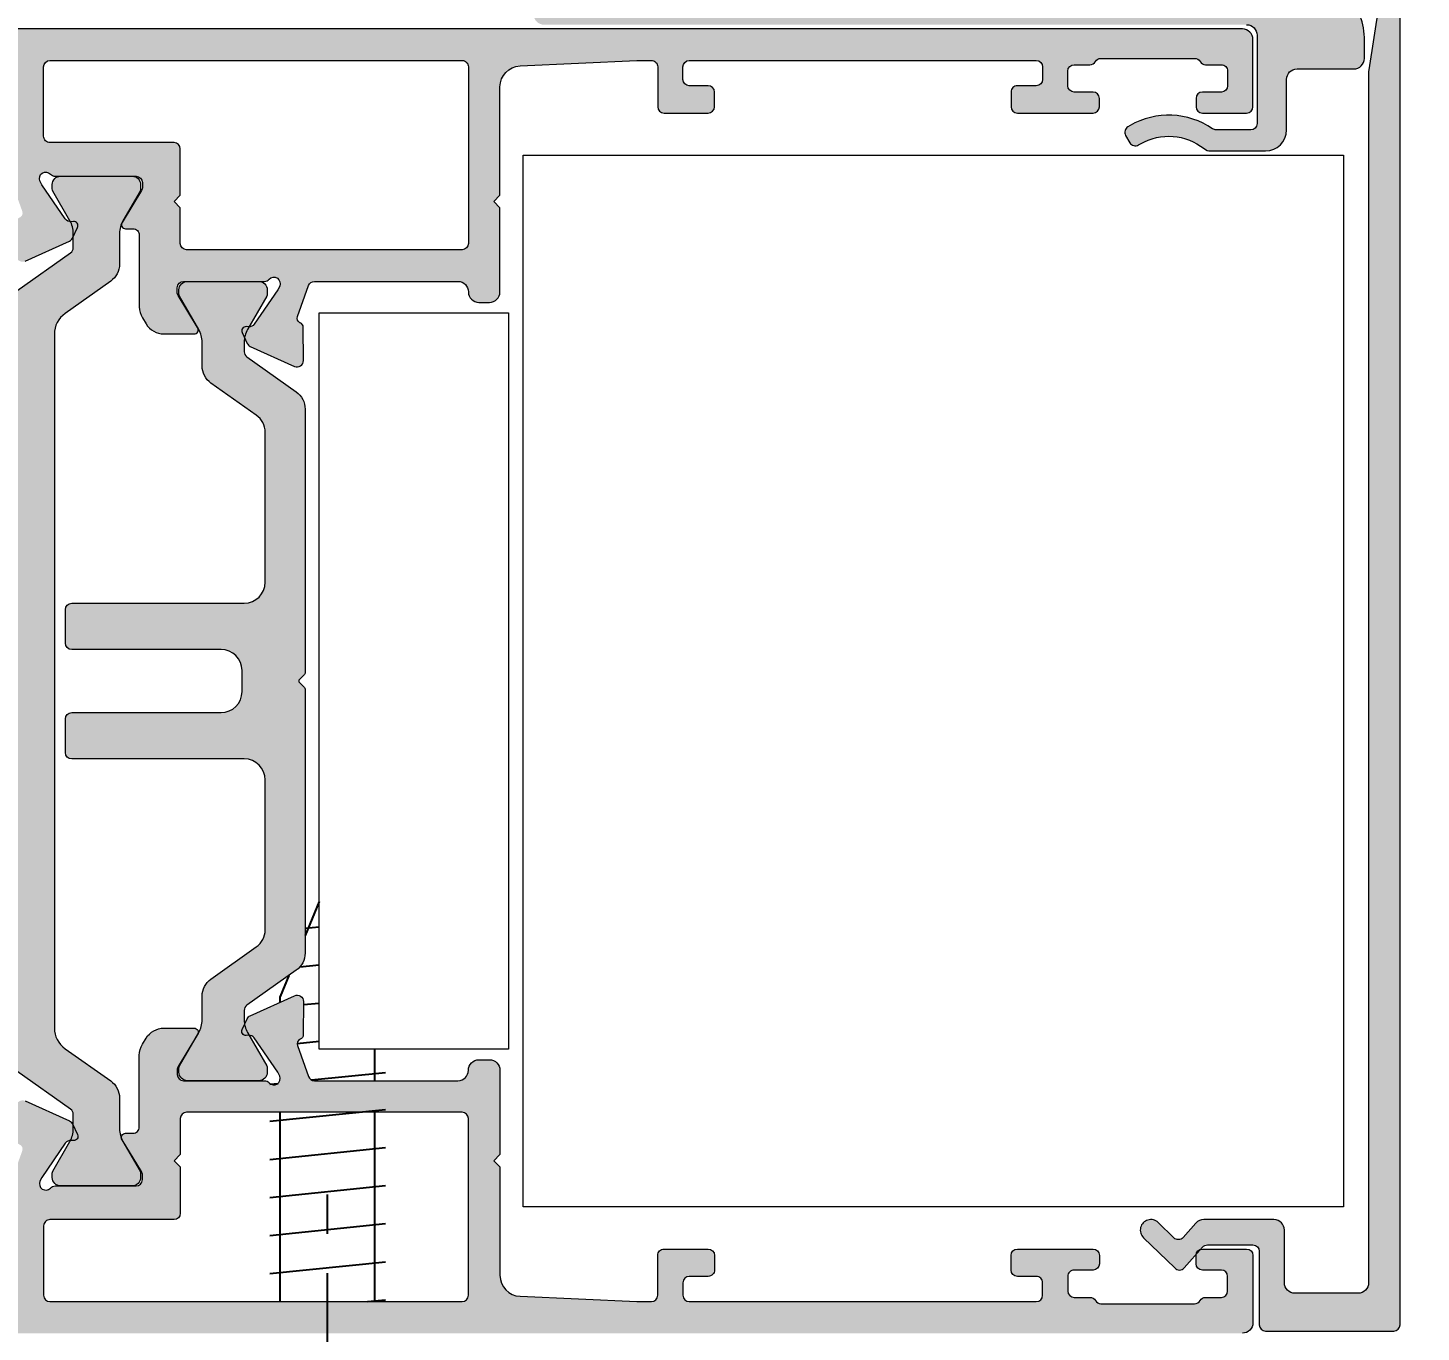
# Model space of a CAD drawing. Header units: millimetres. Extents: x -576 to 4430, y -1196 to 2690.
# Drawn here: x 1887.53 to 1920.65, y -635.28 to -604.28 of the extents above; entities that cross this region are included whole.
import ezdxf

# ---------------------------------------------------------------- set-up
doc = ezdxf.new("R2010")
doc.units = ezdxf.units.MM
doc.header["$LTSCALE"] = 0.25
doc.header["$MEASUREMENT"] = 0
doc.linetypes.add('CENTER', pattern=[2, 1.25, -0.25, 0.25, -0.25])
doc.layers.get('0').update_dxf_attribs({"lineweight": 5})
doc.layers.get('Defpoints').update_dxf_attribs({"lineweight": 5})
for name, color, linetype, lineweight in [('01_Aluminium [Thin]', 141, 'Continuous', 18), ('01_Dimension', 251, 'Continuous', 9), ('01_Fill Plastic', 253, 'Continuous', 0), ('01_Fill Polyamide', 10, 'Continuous', 0), ('01_Plastic', 3, 'Continuous', 20), ('01_Polyamide', 201, 'Continuous', 20), ('01_Polyamide [Thin]', 201, 'Continuous', 18)]:
    doc.layers.add(name, color=color, linetype=linetype, lineweight=lineweight)
doc.layers.add('01_Fill Aluminum', color=7, linetype='Continuous', lineweight=0, true_color=0xdcdcdc)
doc.layers.add('ASSI', color=1, linetype='CENTER')
doc.layers.add('VITERIA', color=40, linetype='Continuous')
doc.styles.add('Aluk Text', font='GOTHIC.TTF')
doc.dimstyles.new('ALUK Manual 1-2', dxfattribs={"dimtxt": 2.5, "dimasz": 1, "dimexe": 2, "dimexo": 4, "dimgap": 1.5, "dimtad": 3, "dimdec": 1, "dimlfac": 2, "dimdsep": 46, "dimtxsty": 'Aluk Text', "dimblk": 'DOT', "dimcen": 0, "dimclrd": 256, "dimclre": 256, "dimclrt": 6, "dimaunit": 1, "dimadec": 0, "dimazin": 0, "dimtfac": 0.7, "dimtdec": 1, "dimtmove": 0, "dimatfit": 3, "dimldrblk": 'DOT', "dimfxl": 1, "dimtolj": 2, "dimlwd": -1, "dimlwe": -1, "dimarcsym": 0})

# ---------------------------------------------------------------- blocks, each defined once
blk = doc.blocks.new('_Dot')
at = {"color": 0, "linetype": 'ByBlock', "lineweight": -2}
blk.add_line((-0.5, 0), (-1, 0), dxfattribs=at)
at = {"color": 0, "linetype": 'ByBlock', "const_width": 0.5}
blk.add_lwpolyline([(-0.25, 0, 1), (0.25, 0, 1)], format="xyb", close=True, dxfattribs=at)
blk = doc.blocks.new('*D277')
at = {"layer": '01_Dimension', "transparency": 16777216}
for p, q in [((1920.150071869422, -639.1564107812386), (1920.150071869422, -687.3605940867914)), ((1894.650071869422, -672.0129794021944), (1894.650071869422, -687.3605940867914)), ((1895.650071869422, -685.3605940867914), (1919.150071869422, -685.3605940867914))]:
    blk.add_line(p, q, dxfattribs=at)
at = {"layer": 'Defpoints', "color": 0, "transparency": 16777216}
for p in [(1920.150071869422, -635.1564107812386), (1894.650071869422, -668.0129794021944), (1920.150071869422, -685.3605940867914)]:
    blk.add_point(p, dxfattribs=at)
at = {"layer": '01_Dimension', "transparency": 16777216, "rotation": 180}
blk.add_blockref('_Dot', (1894.650071869422, -685.3605940867914), dxfattribs=at)
at = {"layer": '01_Dimension', "transparency": 16777216}
blk.add_blockref('_Dot', (1920.150071869422, -685.3605940867914), dxfattribs=at)
at = {"layer": '01_Dimension', "color": 2, "transparency": 16777216, "insert": (1907.400071869422, -682.5791528903263), "char_height": 2.5, "attachment_point": 5, "style": 'Aluk Text'}
blk.add_mtext('\\A2;51', dxfattribs=at)
blk = doc.blocks.new('*D278')
at = {"layer": '01_Dimension', "transparency": 16777216}
for p, q in [((1916.650071776093, -639.0559050683136), (1916.650071776093, -678.3927541646457)), ((1894.650071869422, -672.0129794021944), (1894.650071869422, -678.3927541646457)), ((1915.650071776093, -676.3927541646457), (1895.650071869422, -676.3927541646457))]:
    blk.add_line(p, q, dxfattribs=at)
at = {"layer": 'Defpoints', "color": 0, "transparency": 16777216}
for p in [(1916.650071776093, -635.0559050683136), (1894.650071869422, -668.0129794021944), (1894.650071869422, -676.3927541646457)]:
    blk.add_point(p, dxfattribs=at)
at = {"layer": '01_Dimension', "transparency": 16777216, "rotation": 180}
blk.add_blockref('_Dot', (1894.650071869422, -676.3927541646457), dxfattribs=at)
at = {"layer": '01_Dimension', "transparency": 16777216}
blk.add_blockref('_Dot', (1916.650071776093, -676.3927541646457), dxfattribs=at)
at = {"layer": '01_Dimension', "color": 2, "transparency": 16777216, "insert": (1905.445339669621, -673.6113129681806), "char_height": 2.5, "attachment_point": 5, "style": 'Aluk Text'}
blk.add_mtext('\\A2;44', dxfattribs=at)

msp = doc.modelspace()

# ---------------------------------------------------------------- hatches: boundary and pattern name
at = {"layer": '01_Fill Aluminum', "ltscale": 0.25}
h = msp.add_hatch(color=256, dxfattribs=at)
h.dxf.hatch_style = 1
h.paths.add_polyline_path([(1919.999813384664, -635.2564107812385, 0.4142135623730535), (1920.149813384664, -635.1064107812389), (1920.149813384663, -602.807316878905, 0.4142135623730951), (1919.999813384663, -602.6573168789045), (1919.749813384663, -602.6573168789045, 0.4142135623730951), (1919.649813384663, -602.7573168789048), (1919.649813384663, -602.8614368536408, -0.4931454260313543), (1919.523931480153, -602.9580294362694), (1919.181174838989, -602.8661880710687, -0.2291991101250133), (1919.016377395575, -602.7238466066409, -0.06939503925034321), (1918.74086068677, -601.7252196917005, 1), (1918.245120716216, -601.7903494206629, 0.06939503925037448), (1918.557372986194, -602.9221265909299, 0.2291991101248537), (1919.051765316437, -603.3491509842141), (1919.464518145939, -603.4597477715523, -0.3838640350352447), (1919.646735469812, -603.740337844384), (1919.403277073567, -605.2774736624368, 0.03931355251938134), (1919.397121246056, -605.355737713662), (1919.399813383568, -634.1063873718857, -0.4142409884018327), (1919.149813384664, -634.3564107812389), (1917.649813291332, -634.3564107812389, -0.4142135623731484), (1917.399813291332, -634.1064107812389), (1917.399813291332, -632.856410781238, 0.4142135623731481), (1917.149813291332, -632.606410781238), (1915.480074977188, -632.606410781238, 0.2147494919577969), (1915.292892025242, -632.6906925188149), (1914.990029977785, -633.0327828306907, -0.427189027943688), (1914.773434997027, -633.0411692886245), (1914.396636503806, -632.6767150889253, 1), (1914.049019138507, -633.0361064735506), (1914.792655965198, -633.7553810179405, 0.4514957791880731), (1915.017681716809, -633.7558417386916), (1915.452661994497, -633.2645205576326, -0.231889413596395), (1915.571220785001, -633.2064107812374), (1916.649813291332, -633.2064107812374, -0.4142135623731524), (1916.799813291332, -633.356410781238), (1916.799813291332, -635.1064107812389, 0.4142135623731955), (1916.949813291332, -635.2564107812385)])
h = msp.add_hatch(color=256, dxfattribs=at)
h.dxf.hatch_style = 1
h.paths.add_polyline_path([(1890.174790430851, -630.4059050683844, -0.4142135623728267), (1890.024790430852, -630.5559050683843), (1889.849790430787, -630.5559050683845, 0.5855240683196027), (1889.76443535106, -630.7080060315685), (1890.227823050335, -631.4671569493111, -0.1378721067475657), (1890.249790430744, -631.5453083940873), (1890.249790430744, -631.6559050683146, -0.4142135623730952), (1890.099790430744, -631.8059050683145), (1888.173397228835, -631.8059050683145, 0.2134110148109192), (1888.061597942917, -631.8559004700791, -0.8554596718348992), (1887.812754000839, -631.6948915881052), (1887.853427665145, -631.6035370423423), (1888.415660622397, -630.7891587542136, -0.2679491924310027), (1888.551183973887, -630.7248670657845), (1888.60873136559, -630.7295179841293, 0.577350269189233), (1888.707135893458, -630.5869818522361), (1888.586776288165, -630.3332704084754, 0.1779757333229027), (1888.512870723383, -630.2608022769231), (1887.458364174319, -629.7856893407555, 0.5444665942505428), (1887.247625419503, -629.923833781775), (1887.252853968894, -630.7132979011789, 0.3039838199167826), (1887.326221988381, -630.8215676665294, -0.4027377512043442), (1887.392713251366, -630.9702466426298), (1887.158920312494, -631.6204086178926, 0.08651342436168223), (1887.150071776091, -631.6711655319481), (1887.150071776091, -633.929124624195, -0.4008390878226563), (1886.673002854592, -634.4285985130408), (1883.900071776092, -634.5559050683136), (1880.800071776092, -634.5559050683136, -0.414213562373095), (1880.650071776092, -634.4059050683135), (1880.650071776092, -633.7059050683137, -0.414213562372873), (1880.800071776091, -633.5559050683136), (1881.250071776092, -633.5559050683131, 0.4142135623728731), (1881.400071776092, -633.4059050683135), (1881.400071776092, -633.2059050683137, 0.4142135623730498), (1881.250071776091, -633.0559050683136), (1879.750071776091, -633.0559050683133, 0.4142135623737849), (1879.400071776092, -633.4059050683139, 0.4142135623726405), (1879.550071776092, -633.5559050683136), (1879.900071776091, -633.5559050683133, -0.4142135623735042), (1880.050071776092, -633.7059050683141), (1880.050071776091, -634.305905068314, -0.4142135623728734), (1879.700071776092, -634.6559050683135), (1876.600071776092, -634.6559050683135, -0.4142135623728727), (1876.250071776092, -634.305905068314), (1876.250071776091, -633.7059050683139, -0.414213562372651), (1876.400071776091, -633.555905068314), (1876.750071776092, -633.5559050683131, 0.4142135623725953), (1876.900071776092, -633.4059050683135, 0.4142135623727071), (1876.550071776092, -633.055905068314), (1875.800071776092, -633.0559050683136, 0.414213562373317), (1875.650071776092, -633.2059050683134), (1875.650071776092, -635.1559050683132, 0.4142135623730847), (1875.800071776091, -635.3059050683131), (1916.400071776092, -635.3059050683145, 0.4142135623731034), (1916.650071776092, -635.0559050683145), (1916.650071776092, -633.455905068315, 0.4142135623729676), (1916.500071776091, -633.3059050683149), (1915.450071776092, -633.3059050683145, 0.414213562373227), (1915.300071776091, -633.4559050683148), (1915.300071776091, -633.6559050683146, 0.4142135623733881), (1915.450071776092, -633.8059050683149), (1915.900071776092, -633.8059050683145, -0.4142135623737749), (1916.050071776092, -633.955905068315), (1916.050071776091, -634.3048938291298, -0.4142135623722661), (1915.900071776092, -634.454893829129), (1915.525071776092, -634.4548938291297, 0.2679491924301409), (1915.395167965525, -634.5298938291293, -0.2679491924304972), (1915.265264154957, -634.6048938291291), (1913.034879397227, -634.6048938291295, -0.2679491924310892), (1912.90497558666, -634.5298938291297, 0.2679491924311215), (1912.775071776092, -634.4548938291297), (1912.400071776092, -634.4548938291299, -0.4142135623728035), (1912.250071776091, -634.3048938291298), (1912.250071776091, -633.9559050683155, -0.4142135623731782), (1912.400071776091, -633.8059050683149), (1912.850071776092, -633.8059050683145, 0.4142135623727968), (1913.000071776091, -633.6559050683146), (1913.000071776091, -633.4559050683148, 0.4142135623730741), (1912.850071776092, -633.3059050683149), (1911.050071776092, -633.3059050683149, 0.4142135623731158), (1910.900071776092, -633.455905068315), (1910.900071776092, -633.8059050683142, 0.4142135623730952), (1911.050071776092, -633.9559050683141), (1911.500071776091, -633.9559050683141, -0.4142135623730951), (1911.650071776092, -634.1059050683142), (1911.650071776092, -634.4059050683142, -0.4142135623730811), (1911.500071776091, -634.5559050683142), (1903.250071776092, -634.5559050683145, -0.4142135623726616), (1903.100071776092, -634.4059050683148), (1903.100071776092, -634.1059050683147, -0.4142135623735389), (1903.250071776091, -633.9559050683146), (1903.700071776092, -633.9559050683146, 0.4142135623730949), (1903.850071776092, -633.8059050683145), (1903.850071776092, -633.4559050683146, 0.4142135623729665), (1903.700071776092, -633.3059050683149), (1902.650071776092, -633.3059050683145, 0.4142135623733674), (1902.500071776091, -633.4559050683146), (1902.500071776092, -634.4059050683142, -0.4142135623732373), (1902.350071776092, -634.5559050683145), (1901.999790430866, -634.5559050683145), (1899.226859352352, -634.4285985130413, -0.4008390878226519), (1898.749790430853, -633.9291246241952), (1898.749790430854, -631.3559050683119), (1898.599790430854, -631.2059050683114), (1898.749790430854, -631.0559050683117), (1898.749790430854, -629.0559050683149, 0.4142135623731618), (1898.499790430854, -628.8059050683149), (1898.249790430852, -628.8059050683149, 0.4142135623730951), (1897.999790430852, -629.0559050683149, -0.4142135623730951), (1897.749790430852, -629.3059050683149), (1894.338141060044, -629.3059050683149, -0.3163632502771074), (1894.196989596448, -629.2066619823701), (1893.932180651817, -628.4702466426301, -0.3927928019848425), (1893.994957742741, -628.3231454686805), (1894.002334066713, -628.3198613176554, 0.2944133975739259), (1894.072039934289, -628.2132979011789), (1894.07726848368, -627.423833781775, 0.5486187866265531), (1893.864780763698, -627.286477345321), (1892.8120231798, -627.7608022769233, 0.1779757333225253), (1892.738117615017, -627.8332704084754), (1892.617758009725, -628.0869818522361, 0.7175489518028334), (1892.740376869629, -628.2314203448894, -0.3297694723299452), (1892.909233280786, -628.2891587542139), (1893.471466238037, -629.1035370423425), (1893.512129864891, -629.194869043616, -0.8555309015448502), (1893.263295960266, -629.3559004700791, 0.2134110148108032), (1893.151496674348, -629.3059050683145), (1891.225103472439, -629.3059050683145, -0.4142135623730951), (1891.075103472439, -629.1559050683144), (1891.075103472439, -629.0453083940873, -0.1378721067475825), (1891.097070852848, -628.9671569493113), (1891.560458552166, -628.2080060314987, 0.5855240683198971), (1891.475103472439, -628.0559050683145), (1890.762311855727, -628.0559050683145, 0.2614125764228558), (1890.335536457089, -628.295400252394), (1890.248015032214, -628.4387833635973, 0.1378721067476053), (1890.174790430852, -628.6992881795176)])
h.paths.add_polyline_path([(1891.299790430852, -630.0559050683149), (1897.849790430852, -630.0559050683154, -0.4142135623730848), (1897.999790430852, -630.2059050683152), (1897.999790430852, -634.4059050683148, -0.4142135623730901), (1897.849790430852, -634.5559050683145), (1888.050071776091, -634.5559050683147, -0.4142135623730978), (1887.90007177609, -634.4059050683144), (1887.90007177609, -632.7559050683147, -0.414213562373095), (1888.05007177609, -632.6059050683149), (1890.999790430852, -632.6059050683149, 0.4142135623730952), (1891.149790430852, -632.455905068315), (1891.149790430852, -631.3559050683115), (1890.999790430852, -631.2059050683109), (1891.149790430852, -631.0559050683113), (1891.149790430852, -630.2059050683155, -0.4142135623731054)], flags=16)
h.paths.add_polyline_path([(1890.174790430852, -610.9125219571812, 0.1378721067476084), (1890.248015032214, -611.1730267731017), (1890.335536457089, -611.3164098843048, 0.261412576422854), (1890.762311855727, -611.555905068384), (1891.475103472439, -611.5559050683843, 0.5855240683198882), (1891.560458552166, -611.4038041052003), (1891.097070852848, -610.6446531873875, -0.1378721067475827), (1891.075103472439, -610.5665017426112), (1891.075103472439, -610.4559050683844, -0.4142135623730951), (1891.225103472439, -610.3059050683843), (1893.151496674348, -610.3059050683843, 0.2134110148108026), (1893.263295960266, -610.2559096666195, -0.8554596718522117), (1893.512139902342, -610.416918548599), (1893.471466238037, -610.5082730943562), (1892.909233280786, -611.3226513824851, -0.267949192431002), (1892.773709929296, -611.3869430709143), (1892.716162537593, -611.3822921525694, 0.5773502691897295), (1892.617758009725, -611.5248282844626), (1892.738117615017, -611.7785397282233, 0.1779757333225185), (1892.8120231798, -611.8510078597755), (1893.866529728863, -612.326120795943, 0.5444665942506196), (1894.07726848368, -612.1879763549235), (1894.072039934289, -611.3985122355197, 0.3039838199165649), (1893.998671914802, -611.2902424701691, -0.4027377512036581), (1893.932180651817, -611.1415634940689), (1894.196989596473, -610.4051481542587, -0.3163632502771503), (1894.33814106007, -610.305905068314), (1897.749790430852, -610.305905068314, -0.4142135623730951), (1897.999790430852, -610.555905068314, 0.4142135623730951), (1898.249790430852, -610.805905068314), (1898.499790430854, -610.805905068314, 0.4142135623731616), (1898.749790430854, -610.555905068314), (1898.749790430854, -608.5559050683177), (1898.599790430854, -608.405905068318), (1898.749790430854, -608.2559050683175), (1898.749790430853, -605.6826855124335, -0.4008390878226513), (1899.226859352352, -605.1832116235875), (1901.999790430866, -605.055905068314), (1902.350071776092, -605.055905068314, -0.4142135623732339), (1902.500071776092, -605.2059050683146), (1902.500071776091, -606.1559050683139, 0.4142135623733622), (1902.650071776092, -606.3059050683142), (1903.700071776092, -606.3059050683138, 0.4142135623729666), (1903.850071776092, -606.1559050683139), (1903.850071776092, -605.8059050683142, 0.4142135623730951), (1903.700071776092, -605.6559050683144), (1903.250071776091, -605.6559050683144, -0.4142135623735391), (1903.100071776092, -605.5059050683138), (1903.100071776092, -605.2059050683139, -0.4142135623726615), (1903.250071776092, -605.055905068314), (1911.500071776091, -605.0559050683145, -0.4142135623730812), (1911.650071776092, -605.2059050683146), (1911.650071776092, -605.5059050683143, -0.4142135623730949), (1911.500071776091, -605.6559050683144), (1911.050071776092, -605.6559050683144, 0.4142135623730951), (1910.900071776092, -605.8059050683145), (1910.900071776092, -606.1559050683139, 0.4142135623730951), (1911.050071776091, -606.3059050683138), (1912.850071776092, -606.3059050683138, 0.4142135623730949), (1913.000071776091, -606.1559050683139), (1913.000071776091, -605.9559050683141, 0.4142135623727968), (1912.850071776092, -605.8059050683142), (1912.400071776091, -605.8059050683138, -0.4142135623731783), (1912.250071776091, -605.6559050683135), (1912.250071776091, -605.3069163074991, -0.4142135623728035), (1912.400071776092, -605.156916307499), (1912.775071776092, -605.156916307499, 0.2679491924312483), (1912.904975586659, -605.0819163074992, -0.2679491924312384), (1913.034879397227, -605.0069163074992), (1915.265264154957, -605.0069163074999, -0.2679491924305538), (1915.395167965525, -605.0819163074995, 0.2679491924303024), (1915.525071776092, -605.1569163074993), (1915.900071776092, -605.1569163074997, -0.4142135623723598), (1916.050071776091, -605.3069163074991), (1916.050071776092, -605.6559050683139, -0.4142135623737749), (1915.900071776092, -605.8059050683142), (1915.450071776092, -605.8059050683138, 0.4142135623733934), (1915.300071776091, -605.9559050683141), (1915.300071776091, -606.1559050683139, 0.4142135623732199), (1915.450071776092, -606.3059050683142), (1916.500071776092, -606.3059050683138, 0.4142135623729631), (1916.650071776092, -606.1559050683137), (1916.650071776092, -604.5559050683145, 0.4142135623730907), (1916.400071776092, -604.3059050683145), (1884.80007177609, -604.3059050683142, 0.4142135623735892), (1884.65007177609, -604.4559050683143), (1884.650071776093, -606.0806273933407, 0.2679491924307623), (1884.725071776093, -606.2105312039081), (1885.115264154957, -606.435808878881, 0.1316524975889904), (1885.190264154958, -606.4559050683132, 0.5690505240446433), (1885.400071776093, -606.3059050683127), (1885.400071776092, -605.3559050683133, -0.4142135623730361), (1885.550071776092, -605.2059050683127), (1887.000071776091, -605.2059050683102, -0.4142135623736812), (1887.150071776092, -605.3559050683108), (1887.150071776091, -607.9406446047509, 0.08651342436171776), (1887.158920312494, -607.9914015188061), (1887.392713251366, -608.6415634940689, -0.3927928019915568), (1887.32993616044, -608.7886646680194), (1887.322559836472, -608.7919488190422, 0.2944133975800756), (1887.252853968894, -608.8985122355199), (1887.247625419503, -609.6879763549235, 0.5486187866272475), (1887.460113139485, -609.8253327913777), (1888.512870723383, -609.3510078597757, 0.1779757333228632), (1888.586776288165, -609.2785397282231), (1888.707135893458, -609.0248282844626, 0.7175489518022214), (1888.584517033554, -608.8803897918095, -0.3297694723299482), (1888.415660622397, -608.8226513824851), (1887.853427665145, -608.0082730943562), (1887.812764038292, -607.9169410930823, -0.8555309015432767), (1888.061597942917, -607.7559096666197, 0.2134110148109172), (1888.173397228835, -607.8059050683845), (1890.099790430744, -607.8059050683845, -0.4142135623730952), (1890.249790430744, -607.9559050683841), (1890.249790430744, -608.0665017426114, -0.1378721067475885), (1890.227823050335, -608.1446531873875), (1889.76443535106, -608.9038041051302, 0.5855240683196333), (1889.849790430787, -609.0559050683145), (1890.024790430852, -609.0559050683145, -0.4142135623728284), (1890.174790430851, -609.2059050683146)])
h.paths.add_polyline_path([(1891.149790430852, -609.4059050683135), (1891.149790430852, -608.5559050683172), (1890.999790430852, -608.4059050683176), (1891.149790430852, -608.255905068317), (1891.149790430852, -607.1559050683139, 0.4142135623732128), (1890.999790430852, -607.0059050683138), (1888.050071776091, -607.0059050683138, -0.4142135623730951), (1887.90007177609, -606.855905068314), (1887.90007177609, -605.2059050683141, -0.4142135623730978), (1888.05007177609, -605.0559050683142), (1897.849790430852, -605.0559050683142, -0.4142135623730958), (1897.999790430852, -605.2059050683139), (1897.999790430852, -609.4059050683135, -0.4142135623730919), (1897.849790430852, -609.5559050683136), (1891.299790430852, -609.5559050683138, -0.4142135623731002)], flags=16)
at = {"layer": '01_Fill Plastic', "ltscale": 0.25}
h = msp.add_hatch(color=256, dxfattribs=at)
h.dxf.hatch_style = 1
h.paths.add_polyline_path([(1900.719409343389, -603.3559050683319, -0.2679491924311124), (1900.286396641497, -603.6059050683319), (1900.200071776092, -603.6059050683319, -0.4142135623730951), (1900.050071776092, -603.4559050683318), (1900.050071776092, -603.2059050683321, 0.4142135623730951), (1899.900071776092, -603.055905068332, 0.4142135623730951), (1899.550071776092, -603.4059050683319), (1899.550071776092, -603.9559050683318, 0.4142135623730929), (1899.800071776092, -604.2059050683318), (1916.500071776092, -604.2059050683321, -0.4142135623731567), (1916.750071776092, -604.4559050683323), (1916.750071776091, -606.555905068332, -0.4142135623730315), (1916.600071776092, -606.7059050683321), (1915.778111769229, -606.7059050683321, -0.1515722198839795), (1915.693203964439, -606.6795604955709, 0.2954336290282391), (1913.691035516559, -606.6251192793146, 0.4388085370838421), (1913.625071776091, -606.8358088788997), (1913.725071776092, -607.0090139596565, 0.4274536914460385), (1913.935374211358, -607.061899190527, -0.3194865075521569), (1915.489939198663, -607.1509710630743, 0.1705525517306747), (1915.646301782727, -607.2059050683321), (1916.950071776092, -607.2059050683321, 0.4142135623730951), (1917.450071776092, -606.7059050683321), (1917.450071776092, -605.505905068332, -0.4142135623730951), (1917.700071776092, -605.255905068332), (1919.050071776092, -605.255905068332, 0.4142135623730951), (1919.300071776092, -605.005905068332), (1919.300071776092, -604.505905068332, 0.2431825038769116), (1918.772890747971, -603.4860851166289, -0.1632472766242585), (1918.210374383293, -602.715499227712, -0.0580294880929678), (1918.012745874176, -601.693405068332, -1), (1919.009929407935, -601.6184050683322, 0.05142525583798607), (1919.136949459556, -602.3251358375627, 0.3342234703180295), (1919.377172482166, -602.505905068332), (1919.900071776092, -602.505905068332, 0.4142135623730951), (1920.150071776092, -602.255905068332), (1920.150071776092, -599.255905068332, 0.4142135623730951), (1919.900071776092, -599.005905068332), (1918.800071776092, -599.005905068332, 0.4142135623730951), (1918.650071776092, -599.1559050683321), (1918.650071776092, -599.3559050683319, 0.4142135623730952), (1918.800071776092, -599.505905068332), (1919.250071776091, -599.505905068332, -0.414213562373095), (1919.400071776092, -599.6559050683321), (1919.400071776092, -600.1059050683319, -0.4142135623730949), (1919.250071776091, -600.255905068332), (1915.800071776092, -600.255905068332, -0.4142135623730952), (1915.650071776092, -600.1059050683319), (1915.650071776092, -599.6559050683321, -0.4142135623730951), (1915.800071776092, -599.505905068332), (1916.250071776091, -599.505905068332, 0.4142135623730951), (1916.400071776092, -599.3559050683319), (1916.400071776092, -599.1559050683321, 0.4142135623730951), (1916.250071776091, -599.005905068332), (1907.500071776091, -599.005905068332, 0.4142135623730951), (1907.250071776091, -599.255905068332), (1907.250071776091, -599.4059050683321, -0.4142135623730951), (1907.150071776092, -599.505905068332), (1906.925071776092, -599.505905068332, 0.4142135623730951), (1906.800071776092, -599.630905068332), (1906.800071776092, -599.8309050683318, 0.4142135623730951), (1906.925071776092, -599.9559050683318), (1907.150071776092, -599.9559050683318, -0.414213562373095), (1907.250071776091, -600.055905068332), (1907.250071776091, -600.5523516777388, -0.1989123673796691), (1907.176848471388, -600.7291283730355), (1905.844005758913, -602.0619710855102, -0.1989123673796471), (1905.737939741736, -602.1059050683319), (1905.075071776092, -602.1059050683319), (1904.925071776092, -602.255905068332), (1904.775071776092, -602.1059050683319), (1904.112203810448, -602.1059050683319, -0.1989123673796468), (1904.00613779327, -602.0619710855102), (1902.673295080795, -600.7291283730355, -0.1989123673796694), (1902.600071776092, -600.5523516777388), (1902.600071776092, -600.0559050683322, -0.414213562373095), (1902.700071776092, -599.9559050683318), (1902.925071776092, -599.9559050683318, 0.4142135623730951), (1903.050071776092, -599.8309050683318), (1903.050071776092, -599.630905068332, 0.4142135623730951), (1902.925071776092, -599.505905068332), (1902.700071776092, -599.505905068332, -0.4142135623730951), (1902.600071776092, -599.4059050683319), (1902.600071776092, -599.255905068332, 0.4142135623730951), (1902.350071776092, -599.005905068332), (1898.000071776091, -599.005905068332, 0.4142135623730951), (1897.500071776091, -599.505905068332), (1897.500071776091, -599.7149552258473, 0.3394542588633767), (1897.685367014817, -599.9564366824196), (1899.364776537367, -600.4064331077485, -0.339454258863378), (1899.550071776092, -600.6479145643208), (1899.550071776092, -601.2059050683321, 0.4142135623730951), (1899.900071776092, -601.555905068332, 0.4142135623730947), (1900.050071776092, -601.4059050683319), (1900.050071776092, -601.1559050683321, -0.4142135623730951), (1900.200071776092, -601.005905068332), (1900.286396641497, -601.005905068332, -0.267949192431112), (1900.719409343389, -601.255905068332), (1901.216578127038, -602.117026661549, -0.1316524975874062), (1901.250071776091, -602.242026661549), (1901.250071776091, -602.369783475115, -0.1316524975874065), (1901.216578127038, -602.494783475115)])
h.paths.add_polyline_path([(1906.234996016584, -602.9437730339758), (1908.076848471389, -601.1019205791712, 0.1989123673796743), (1908.150071776092, -600.9251438838745), (1908.150071776092, -600.1559050683321, -0.4142135623730952), (1908.400071776092, -599.9059050683321), (1911.500071776091, -599.9059050683321, -0.4142135623730965), (1911.750071776091, -600.1559050683321), (1911.750071776091, -603.2059050683318, -0.414213562373095), (1911.500071776091, -603.4559050683318), (1906.44712805094, -603.4559050683318, -0.6681786379193211)], flags=16)
h.paths.add_polyline_path([(1903.403015501244, -603.4559050683318), (1902.133917502903, -603.4559050683318, -0.5773502691894988), (1901.917411151958, -603.0809050683321), (1902.426116433941, -602.199801673857, -0.4931454260314452), (1902.819399480185, -602.1480249785603), (1903.6151475356, -602.9437730339761, -0.6681786379192735)], flags=16)
h.paths.add_polyline_path([(1901.483565425146, -600.7794622268469), (1901.261737373831, -600.3952447714272, 0.1989123673797404), (1901.109935784161, -600.2787633148549), (1900.261248919326, -600.0513583547953, -0.3394542588633607), (1900.150071776092, -599.906469480852), (1900.150071776092, -599.805905068332, -0.4142135623730951), (1900.300071776092, -599.6559050683321), (1901.800071776092, -599.6559050683321, -0.4142135623730951), (1901.950071776092, -599.805905068332), (1901.950071776092, -600.6544622268469, -0.7673269879791066)], flags=16)
h.paths.add_polyline_path([(1912.350071776092, -600.1559050683321, -0.4142135623730948), (1912.600071776092, -599.9059050683321), (1914.650071776092, -599.9059050683321, -0.4142135623730941), (1914.900071776092, -600.1559050683321), (1914.900071776092, -600.755905068332, 0.4142135623730959), (1915.150071776092, -601.005905068332), (1916.800071776092, -601.005905068332, -0.4142135623730957), (1917.050071776092, -601.255905068332), (1917.050071776092, -603.2059050683321, -0.4142135623731041), (1916.800071776092, -603.4559050683321), (1912.600071776092, -603.4559050683318, -0.4142135623730871), (1912.350071776092, -603.2059050683318)], flags=16)
at = {"layer": '01_Fill Polyamide', "ltscale": 0.25}
h = msp.add_hatch(color=256, dxfattribs=at)
h.dxf.hatch_style = 1
h.paths.add_polyline_path([(1884.505447311948, -613.4059050683121, 0.4142135623731618), (1884.655447311948, -613.5559050683122), (1886.655447163283, -613.5559050683117, -0.4142135594349165), (1887.155447163283, -614.0559050632957), (1887.155447311948, -628.8752035785095, 0.2435233174976032), (1887.261146148158, -629.0793534575322), (1888.542028010222, -629.9847311241123, -0.2435233201541082), (1888.605447311948, -630.1072210530305), (1888.605447311948, -630.4485719201324, -0.1315709965250808), (1888.525158663577, -630.748405392227), (1888.118828753343, -631.4527105699652, 0.1315709965243531), (1888.105447311948, -631.5026828153144), (1888.105447311948, -631.6059050683842, 0.4142135623737402), (1888.305447311947, -631.8059050683845), (1890.005447311947, -631.8059050683845, 0.4142135623730951), (1890.205447311948, -631.6059050683842), (1890.205447311948, -631.5026828153144, 0.1315709965251162), (1890.192065870552, -631.4527105699652), (1889.785735960319, -630.7484053922284, -0.1315709965251148), (1889.705447311948, -630.448571920134), (1889.705447311948, -629.7189076895187, 0.2435233201542836), (1889.494049639527, -629.3106079264575), (1888.409125448885, -628.5437408474298, -0.2435233201542829), (1888.155448241981, -628.0537811317566), (1888.155448241981, -611.5580290049423, -0.2435233201542836), (1888.409125448885, -611.0680692892691), (1889.494049639527, -610.3012022102415, 0.2435233201542835), (1889.705447311948, -609.8929024471803), (1889.705447311948, -609.163238216565, -0.1315709965251144), (1889.785735960319, -608.8634047444706), (1890.192065870552, -608.1590995667337, 0.1315709965251162), (1890.205447311948, -608.1091273213846), (1890.205447311948, -608.0059050683147, 0.4142135623730951), (1890.005447311947, -607.8059050683145), (1888.305447311947, -607.8059050683145, 0.4142135623737402), (1888.105447311948, -608.0059050683147), (1888.105447311948, -608.1091273213846, 0.1315709965243145), (1888.118828753343, -608.1590995667337), (1888.525158663577, -608.8634047444724, -0.1315709965252142), (1888.605447311948, -609.163238216567), (1888.605447311948, -609.5045890836685, -0.2435233201539606), (1888.542028010221, -609.6270790125867), (1887.261146148158, -610.5324566791666, 0.2435233201543137), (1887.155447311948, -610.7366065606972), (1887.155447311948, -611.9559050683123, -0.4142135623730951), (1886.655447311948, -612.4559050683123), (1885.555447311948, -612.4559050683123, -0.4142135623730949), (1885.405447311948, -612.3059050683122), (1885.405447311948, -611.6059050683122, 0.4742974360918517), (1885.22554350138, -611.458916081944, 0.1830809254927135), (1885.120639690813, -611.4760012577443), (1884.580447311948, -611.787881473096, 0.2679491924312623), (1884.505447311948, -611.9177852836641)])
h = msp.add_hatch(color=256, dxfattribs=at)
h.dxf.hatch_style = 1
h.paths.add_polyline_path([(1888.41743987708, -621.5059050683147, 0.4142135623730953), (1888.56743987708, -621.6559050683148), (1892.66743987708, -621.6559050683148, -0.4142135623731323), (1893.16743987708, -622.1559050683148), (1893.16743987708, -625.7184877867275, -0.2435233201542422), (1892.956042204659, -626.1267875497882), (1891.878837549501, -626.8881981575909, 0.2435233201542759), (1891.66743987708, -627.2964979206521), (1891.66743987708, -627.8619052533983, -0.1315709965251163), (1891.587151228709, -628.1617387254922), (1891.130821318475, -628.9527105698963, 0.1315709965251177), (1891.117439877079, -629.0026828152457), (1891.117439877079, -629.1059050683149, 0.4142135623730592), (1891.31743987708, -629.3059050683149), (1893.01743987708, -629.3059050683152, 0.414213562373134), (1893.217439877079, -629.1059050683153), (1893.217439877079, -629.0026828152448, 0.1315709965248799), (1893.204058435685, -628.9527105698961), (1892.747728525451, -628.1617387254904, -0.13157099652488), (1892.66743987708, -627.8619052533967), (1892.66743987708, -627.6330361690292, -0.2435233201542762), (1892.730859178806, -627.510546240111), (1893.90604220466, -626.6798806672235, 0.2435233201542771), (1894.11743987708, -626.2715809041623), (1894.11743987708, -619.9973264245522, 0.198912367379291), (1894.102795216139, -619.961971085493), (1893.982084538021, -619.8412604073741, -0.4142135623724033), (1893.982084538021, -619.7705497292553), (1894.102795216139, -619.6498390511368, 0.1989123673794135), (1894.11743987708, -619.6144837120775), (1894.11743987708, -613.3402292323971, 0.2435233201542771), (1893.90604220466, -612.9319294693361), (1892.730859178806, -612.1012638964486, -0.2435233201542776), (1892.66743987708, -611.9787739675302), (1892.66743987708, -611.7499048831627, -0.1315709965248955), (1892.747728525451, -611.450071411069), (1893.204058435685, -610.6590995666637, 0.1315709965248955), (1893.217439877079, -610.6091273213145), (1893.217439877079, -610.5059050682443, 0.4142135623731344), (1893.01743987708, -610.3059050682444), (1891.31743987708, -610.3059050682447, 0.4142135623730548), (1891.117439877079, -610.5059050682447), (1891.117439877079, -610.6091273213141, 0.1315709965251174), (1891.130821318475, -610.6590995666633), (1891.587151228709, -611.4500714110671, -0.1315709965251165), (1891.66743987708, -611.7499048831613), (1891.66743987708, -612.3153122159075, 0.2435233201542757), (1891.878837549501, -612.7236119789687), (1892.956042204659, -613.4850225867714, -0.2435233201542757), (1893.16743987708, -613.8933223498324), (1893.16743987708, -617.4559050683146, -0.4142135623730951), (1892.66743987708, -617.9559050683146), (1888.56743987708, -617.9559050683146, 0.4142135623730925), (1888.41743987708, -618.1059050683147), (1888.41743987708, -618.9059050683153, 0.4142135623730948), (1888.56743987708, -619.0559050683154), (1892.11743987708, -619.0559050683154, -0.4142135623730951), (1892.61743987708, -619.5559050683154), (1892.61743987708, -620.0559050683149, -0.4142135623730951), (1892.11743987708, -620.5559050683149), (1888.56743987708, -620.5559050683149, 0.4142135623730971), (1888.41743987708, -620.705905068315)])

# ---------------------------------------------------------------- linework, layer by layer
at = {"layer": '01_Aluminium [Thin]'}
for points in [[(1919.646735469812, -603.740337844384), (1919.403277073567, -605.2774736624359, 0.03931355251937281), (1919.397121246056, -605.3557377136611), (1919.399813384664, -634.1064107812389, -0.414213562373095), (1919.149813384664, -634.3564107812389), (1917.649813291332, -634.3564107812389, -0.4142135623731616), (1917.399813291332, -634.1064107812389), (1917.399813291332, -632.856410781238, 0.4142135623731616), (1917.149813291332, -632.606410781238), (1915.480074977188, -632.606410781238, 0.214749491957824), (1915.292892025242, -632.6906925188149), (1914.990029977785, -633.0327828306907, -0.4271890279437553), (1914.773434997027, -633.0411692886245), (1914.396636503806, -632.6767150889253, 0.9999999999999999), (1914.049019138507, -633.0361064735506), (1914.792655965198, -633.7553810179405, 0.4514957791875732), (1915.017681716808, -633.7558417386916), (1915.452661994497, -633.2645205576326, -0.2318894135955498), (1915.571220785001, -633.2064107812374), (1916.649813291332, -633.2064107812374, -0.414213562373095), (1916.799813291332, -633.356410781238), (1916.799813291332, -635.1064107812389, 0.414213562373095), (1916.949813291332, -635.2564107812385), (1919.999813384663, -635.2564107812385, 0.4142135623730673), (1920.149813384664, -635.1064107812389), (1920.149813384663, -602.807316878905, 0.414213562373095)], [(1887.460113139485, -609.8253327913777), (1888.512870723383, -609.3510078597757, 0.1779757333227744), (1888.586776288165, -609.2785397282233), (1888.707135893458, -609.0248282844626, 0.5773502691895979), (1888.60873136559, -608.8822921525697), (1888.551183973887, -608.8869430709145, -0.2679491924310848), (1888.415660622397, -608.8226513824851), (1887.853427665145, -608.0082730943562), (1887.812754000838, -607.916918548592, -0.8554596718296195), (1888.061597942917, -607.7559096666197, 0.2134110148108771), (1888.173397228835, -607.8059050683845), (1890.099790430744, -607.8059050683845, -0.414213562373095), (1890.249790430744, -607.9559050683844), (1890.249790430744, -608.0665017426112, -0.137872106747554), (1890.227823050335, -608.1446531873875), (1889.76443535106, -608.9038041051302, 0.5855240683195992), (1889.849790430787, -609.0559050683145), (1890.024790430852, -609.0559050683145, -0.4142135623731505), (1890.174790430851, -609.2059050683143), (1890.174790430852, -610.912521957181, 0.1378721067475512), (1890.248015032214, -611.1730267731012), (1890.335536457089, -611.3164098843043, 0.2614125764230228), (1890.762311855727, -611.555905068384), (1891.475103472439, -611.5559050683843, 0.5855240683196676), (1891.560458552166, -611.4038041052003), (1891.097070852848, -610.6446531873872, -0.1378721067475413), (1891.075103472439, -610.5665017426112), (1891.075103472439, -610.4559050683841, -0.414213562373095), (1891.225103472439, -610.3059050683843), (1893.151496674348, -610.3059050683843, 0.2134110148108771), (1893.263295960266, -610.2559096666195, -0.8554596718295765), (1893.512139902345, -610.416918548592), (1893.471466238037, -610.5082730943562), (1892.909233280786, -611.3226513824851, -0.2679491924310863), (1892.773709929296, -611.3869430709143), (1892.716162537593, -611.3822921525694, 0.577350269189598), (1892.617758009725, -611.5248282844626), (1892.738117615017, -611.7785397282233, 0.1779757333227746), (1892.8120231798, -611.8510078597755), (1893.864780763698, -612.3253327913775, 0.54861878662668), (1894.07726848368, -612.1879763549235), (1894.072039934289, -611.3985122355201, 0.2944133975744352), (1894.002334066713, -611.2919488190431), (1893.994957742741, -611.2886646680184, -0.392792801985377), (1893.932180651817, -611.1415634940687), (1894.196989596473, -610.4051481542587, -0.3163632502770877), (1894.33814106007, -610.305905068314), (1897.749790430852, -610.305905068314, -0.414213562373095), (1897.999790430852, -610.555905068314, 0.414213562373095), (1898.249790430852, -610.805905068314), (1898.499790430854, -610.805905068314, 0.4142135623731034), (1898.749790430854, -610.555905068314), (1898.749790430854, -608.5559050683177), (1898.599790430854, -608.405905068318), (1898.749790430854, -608.2559050683175), (1898.749790430853, -605.6826855124333, -0.4008390878225609), (1899.226859352352, -605.1832116235875), (1901.999790430866, -605.055905068314), (1902.350071776092, -605.055905068314, -0.4142135623733032), (1902.500071776092, -605.2059050683143), (1902.500071776091, -606.1559050683142, 0.414213562373095), (1902.650071776092, -606.3059050683142), (1903.700071776092, -606.3059050683138, 0.4142135623726371), (1903.850071776092, -606.1559050683142), (1903.850071776092, -605.8059050683142, 0.4142135623730951), (1903.700071776092, -605.6559050683144), (1903.250071776091, -605.6559050683144, -0.4142135623732061), (1903.100071776092, -605.5059050683143), (1903.100071776092, -605.2059050683141, -0.414213562373095), (1903.250071776092, -605.055905068314), (1911.500071776091, -605.0559050683145, -0.4142135623726372), (1911.650071776092, -605.2059050683143), (1911.650071776092, -605.5059050683143, -0.4142135623730949), (1911.500071776091, -605.6559050683144), (1911.050071776092, -605.6559050683144, 0.414213562373095), (1910.900071776092, -605.8059050683145), (1910.900071776092, -606.1559050683142, 0.4142135623727066), (1911.050071776092, -606.3059050683138), (1912.850071776092, -606.3059050683138, 0.4142135623726371), (1913.000071776091, -606.1559050683142), (1913.000071776091, -605.9559050683143, 0.4142135623727067), (1912.850071776092, -605.8059050683142), (1912.400071776092, -605.8059050683138, -0.4142135623732199), (1912.250071776091, -605.6559050683142), (1912.250071776091, -605.3069163074994, -0.4142135623729701), (1912.400071776092, -605.156916307499), (1912.775071776092, -605.156916307499, 0.2679491924311473), (1912.904975586659, -605.0819163074992, -0.2679491924311492), (1913.034879397227, -605.0069163074992), (1915.265264154957, -605.0069163074999, -0.2679491924307054), (1915.395167965525, -605.0819163074992, 0.2679491924308235), (1915.525071776092, -605.1569163074993), (1915.900071776092, -605.1569163074997, -0.4142135623732199), (1916.050071776091, -605.3069163074994), (1916.050071776092, -605.6559050683142, -0.414213562373095), (1915.900071776092, -605.8059050683142), (1915.450071776092, -605.8059050683138, 0.4142135623726372), (1915.300071776091, -605.9559050683143), (1915.300071776091, -606.1559050683142, 0.4142135623727066), (1915.450071776092, -606.3059050683142), (1916.500071776091, -606.3059050683138, 0.4142135623726372), (1916.650071776092, -606.1559050683139), (1916.650071776092, -604.5559050683145, 0.4142135623732282), (1916.400071776092, -604.3059050683145), (1884.800071776091, -604.3059050683142, 0.4142135623730395)], [(1887.460113139485, -629.786477345321), (1888.512870723383, -630.2608022769231, -0.1779757333227744), (1888.586776288165, -630.3332704084754), (1888.707135893458, -630.5869818522361, -0.5773502691895979), (1888.60873136559, -630.7295179841293), (1888.551183973887, -630.7248670657845, 0.2679491924310848), (1888.415660622397, -630.7891587542134), (1887.853427665145, -631.6035370423423), (1887.812754000838, -631.6948915881068, 0.8554596718296192), (1888.061597942917, -631.8559004700791, -0.213411014810877), (1888.173397228835, -631.8059050683145), (1890.099790430744, -631.8059050683145, 0.414213562373095), (1890.249790430744, -631.6559050683144), (1890.249790430744, -631.5453083940876, 0.137872106747554), (1890.227823050335, -631.4671569493115), (1889.76443535106, -630.7080060315683, -0.5855240683195948), (1889.849790430787, -630.5559050683845), (1890.024790430852, -630.5559050683843, 0.4142135623731504), (1890.174790430851, -630.4059050683844), (1890.174790430852, -628.699288179518, -0.1378721067475494), (1890.248015032214, -628.4387833635977), (1890.335536457089, -628.2954002523942, -0.2614125764230227), (1890.762311855727, -628.0559050683145), (1891.475103472439, -628.0559050683145, -0.5855240683196676), (1891.560458552166, -628.2080060314987), (1891.097070852848, -628.9671569493115, 0.137872106747547), (1891.075103472439, -629.0453083940876), (1891.075103472439, -629.1559050683144, 0.414213562373095), (1891.225103472439, -629.3059050683145), (1893.151496674348, -629.3059050683145, -0.213411014810877), (1893.263295960266, -629.3559004700791, 0.8554596718295613), (1893.512139902345, -629.194891588107), (1893.471466238037, -629.1035370423425), (1892.909233280786, -628.2891587542136, 0.2679491924310864), (1892.773709929296, -628.2248670657845), (1892.716162537593, -628.2295179841293, -0.577350269189598), (1892.617758009725, -628.0869818522364), (1892.738117615017, -627.8332704084754, -0.1779757333227744), (1892.8120231798, -627.7608022769231), (1893.864780763698, -627.286477345321, -0.54861878662668), (1894.07726848368, -627.423833781775), (1894.072039934289, -628.2132979011789, -0.2944133975744369), (1894.002334066713, -628.3198613176554), (1893.994957742741, -628.3231454686805, 0.3927928019853957), (1893.932180651817, -628.4702466426301), (1894.196989596448, -629.2066619823701, 0.3163632502770953), (1894.338141060044, -629.3059050683149), (1897.749790430852, -629.3059050683149, 0.414213562373095), (1897.999790430852, -629.0559050683149, -0.414213562373095), (1898.249790430852, -628.8059050683149), (1898.499790430854, -628.8059050683149, -0.4142135623731034), (1898.749790430854, -629.0559050683149), (1898.749790430854, -631.0559050683117), (1898.599790430854, -631.2059050683114), (1898.749790430854, -631.3559050683119), (1898.749790430853, -633.9291246241954, 0.4008390878225611), (1899.226859352352, -634.4285985130413), (1901.999790430866, -634.5559050683145), (1902.350071776092, -634.5559050683145, 0.4142135623733031), (1902.500071776092, -634.4059050683144), (1902.500071776091, -633.4559050683146, -0.414213562373095), (1902.650071776092, -633.3059050683145), (1903.700071776092, -633.3059050683149, -0.4142135623726372), (1903.850071776092, -633.4559050683146), (1903.850071776092, -633.8059050683145, -0.4142135623730949), (1903.700071776092, -633.9559050683146), (1903.250071776091, -633.9559050683146, 0.4142135623732058), (1903.100071776092, -634.1059050683147), (1903.100071776092, -634.4059050683146, 0.414213562373095), (1903.250071776092, -634.5559050683145), (1911.500071776091, -634.5559050683142, 0.4142135623726372), (1911.650071776092, -634.4059050683144), (1911.650071776092, -634.1059050683142, 0.4142135623730951), (1911.500071776091, -633.9559050683141), (1911.050071776092, -633.9559050683141, -0.4142135623730953), (1910.900071776092, -633.8059050683142), (1910.900071776092, -633.4559050683146, -0.4142135623727065), (1911.050071776092, -633.3059050683149), (1912.850071776092, -633.3059050683149, -0.4142135623727065), (1913.000071776091, -633.4559050683146), (1913.000071776091, -633.6559050683144, -0.4142135623725539), (1912.850071776092, -633.8059050683145), (1912.400071776092, -633.8059050683149, 0.4142135623730395), (1912.250071776091, -633.9559050683146), (1912.250071776091, -634.3048938291294, 0.4142135623731504), (1912.400071776092, -634.4548938291299), (1912.775071776091, -634.4548938291297, -0.2679491924312877), (1912.904975586659, -634.5298938291295, 0.2679491924312909), (1913.034879397227, -634.6048938291295), (1915.265264154957, -634.6048938291291, 0.2679491924305645), (1915.395167965525, -634.5298938291293, -0.2679491924306827), (1915.525071776092, -634.4548938291297), (1915.900071776092, -634.454893829129, 0.4142135623730328), (1916.050071776091, -634.3048938291294), (1916.050071776092, -633.9559050683146, 0.414213562373095), (1915.900071776092, -633.8059050683145), (1915.450071776092, -633.8059050683149, -0.414213562372762), (1915.300071776091, -633.6559050683144), (1915.300071776091, -633.4559050683146, -0.414213562372554), (1915.450071776092, -633.3059050683145), (1916.500071776091, -633.3059050683149, -0.4142135623726996), (1916.650071776092, -633.455905068315), (1916.650071776092, -635.0559050683142, -0.4142135623730284), (1916.400071776092, -635.3059050683145)]]:
    msp.add_lwpolyline(points, format="xyb", dxfattribs=at)
for points in [[(1891.149790430852, -608.255905068317), (1891.149790430852, -607.1559050683139, 0.414213562373095), (1890.999790430852, -607.0059050683138), (1888.05007177609, -607.0059050683138, -0.414213562373095), (1887.90007177609, -606.8559050683137), (1887.90007177609, -605.2059050683134, -0.4142135623729618), (1888.050071776091, -605.0559050683142), (1897.849790430852, -605.0559050683142, -0.4142135623731617), (1897.999790430852, -605.2059050683134), (1897.999790430852, -609.4059050683137, -0.4142135623729618), (1897.849790430852, -609.5559050683136), (1891.299790430852, -609.5559050683138, -0.414213562373095), (1891.149790430852, -609.4059050683137), (1891.149790430852, -608.5559050683172), (1890.999790430852, -608.4059050683176)], [(1887.90007177609, -634.4059050683144, 0.4142135623730286), (1888.050071776091, -634.5559050683147), (1897.849790430852, -634.5559050683145, 0.4142135623729618), (1897.999790430852, -634.4059050683153), (1897.999790430852, -630.205905068315, 0.4142135623730951), (1897.849790430852, -630.0559050683154), (1891.299790430852, -630.0559050683149, 0.4142135623730283), (1891.149790430852, -630.205905068315), (1891.149790430852, -631.0559050683113), (1890.999790430852, -631.2059050683109), (1891.149790430852, -631.3559050683115), (1891.149790430852, -632.455905068315, -0.414213562373095), (1890.999790430852, -632.6059050683149), (1888.05007177609, -632.6059050683149, 0.414213562373095), (1887.90007177609, -632.755905068315)]]:
    msp.add_lwpolyline(points, format="xyb", close=True, dxfattribs=at)
at = {"layer": '01_Plastic'}
msp.add_lwpolyline([(1916.500071776091, -604.2059050683321, -0.414213562373095), (1916.750071776092, -604.4559050683321), (1916.750071776091, -606.555905068332, -0.41421356237308), (1916.600071776092, -606.7059050683321), (1915.778111769229, -606.7059050683321, -0.1515722198839336), (1915.693203964439, -606.6795604955709, 0.2889915028308485), (1913.728661614578, -606.6027961770075), (1913.67997558666, -606.630905068332, 0.414213562373095), (1913.625071776091, -606.8358088788997), (1913.725071776092, -607.0090139596567, 0.4142135623731013), (1913.92997558666, -607.0639177702241), (1913.978661614578, -607.0358088788997, -0.3091465231465744), (1915.489939198663, -607.1509710630743, 0.1705525517306715), (1915.646301782727, -607.2059050683321), (1916.950071776092, -607.2059050683321, 0.414213562373095), (1917.450071776092, -606.7059050683321), (1917.450071776092, -605.505905068332, -0.414213562373095), (1917.700071776092, -605.255905068332), (1919.050071776092, -605.255905068332, 0.414213562373095), (1919.300071776092, -605.005905068332), (1919.300071776092, -604.505905068332, 0.2431825038768698), (1918.772890747971, -603.4860851166292, -0.1632472766241914)], format="xyb", dxfattribs=at)
for points in [[(1918.80385752136, -632.3059050683154), (1899.30385752136, -632.3059050683154), (1899.30385752136, -607.3059050683154), (1918.80385752136, -607.3059050683154)], [(1898.949790430866, -628.5559050683154), (1894.449790430866, -628.5559050683154), (1894.449790430866, -611.0559050683154), (1898.949790430866, -611.0559050683154)]]:
    msp.add_lwpolyline(points, close=True, dxfattribs=at)
at = {"layer": '01_Polyamide'}
msp.add_lwpolyline([(1887.261146148158, -610.5324566791668), (1888.542028010222, -609.6270790125867, 0.2435233201539361), (1888.605447311948, -609.5045890836685), (1888.605447311948, -609.1632382165673, 0.1315709965253964), (1888.525158663577, -608.8634047444722), (1888.118828753343, -608.1590995667333, -0.1315709965249869), (1888.105447311948, -608.1091273213839), (1888.105447311948, -608.0059050683143, -0.414213562373095), (1888.305447311947, -607.8059050683145), (1890.005447311947, -607.8059050683145, -0.414213562373095), (1890.205447311948, -608.0059050683147), (1890.205447311948, -608.1091273213841, -0.1315709965250422), (1890.192065870552, -608.1590995667333), (1889.785735960319, -608.863404744471, 0.131570996524938), (1889.705447311948, -609.163238216565), (1889.705447311948, -609.8929024471803, -0.2435233201542606), (1889.494049639527, -610.3012022102415), (1888.409125448885, -611.0680692892691, 0.2435233201547702), (1888.155448241981, -611.5580290049437), (1888.155448241981, -628.0537811317553, 0.2435233201547728), (1888.409125448885, -628.5437408474298), (1889.494049639527, -629.3106079264575, -0.2435233201542594), (1889.705447311948, -629.7189076895187), (1889.705447311948, -630.448571920134, 0.131570996524938), (1889.785735960319, -630.7484053922279), (1890.192065870552, -631.4527105699657, -0.1315709965250422), (1890.205447311948, -631.5026828153149), (1890.205447311948, -631.6059050683842, -0.414213562373095), (1890.005447311947, -631.8059050683845), (1888.305447311947, -631.8059050683845, -0.414213562373095), (1888.105447311948, -631.6059050683847), (1888.105447311948, -631.5026828153151, -0.1315709965249868), (1888.118828753343, -631.4527105699657), (1888.525158663577, -630.748405392227, 0.1315709965254348), (1888.605447311948, -630.4485719201317), (1888.605447311948, -630.1072210530305, 0.2435233201539426), (1888.542028010222, -629.9847311241123), (1887.261146148158, -629.0793534575322, -0.2435233201542759)], format="xyb", dxfattribs=at)
at = {"layer": '01_Polyamide [Thin]'}
msp.add_lwpolyline([(1892.61743987708, -619.5559050683154, 0.414213562373095), (1892.11743987708, -619.0559050683154), (1888.56743987708, -619.0559050683154, -0.4142135623730284), (1888.41743987708, -618.9059050683153), (1888.41743987708, -618.1059050683147, -0.4142135623730284), (1888.56743987708, -617.9559050683146), (1892.66743987708, -617.9559050683146, 0.414213562373095), (1893.16743987708, -617.4559050683146), (1893.16743987708, -613.8933223498326, 0.2435233201542464), (1892.956042204659, -613.4850225867716), (1891.878837549501, -612.723611978969, -0.2435233201542613), (1891.66743987708, -612.3153122159077), (1891.66743987708, -611.7499048831618, 0.1315709965250213), (1891.587151228709, -611.4500714110678), (1891.130821318475, -610.6590995666633, -0.1315709965249609), (1891.117439877079, -610.6091273213141), (1891.117439877079, -610.5059050682443, -0.414213562373145), (1891.31743987708, -610.3059050682447), (1893.01743987708, -610.3059050682444, -0.414213562373095), (1893.217439877079, -610.5059050682443), (1893.217439877079, -610.6091273213141, -0.131570996524898), (1893.204058435685, -610.659099566663), (1892.747728525451, -611.4500714110685, 0.1315709965249202), (1892.66743987708, -611.7499048831622), (1892.66743987708, -611.9787739675304, 0.2435233201542613), (1892.730859178806, -612.1012638964488), (1893.90604220466, -612.9319294693363, -0.2435233201542625), (1894.11743987708, -613.3402292323973), (1894.11743987708, -619.6144837120772, -0.1989123673796527), (1894.102795216139, -619.6498390511368), (1893.982084538021, -619.7705497292553, 0.4142135623730655), (1893.982084538021, -619.8412604073741), (1894.102795216139, -619.961971085493, -0.198912367379658), (1894.11743987708, -619.9973264245522), (1894.11743987708, -626.2715809041623, -0.2435233201542625), (1893.90604220466, -626.6798806672233), (1892.730859178806, -627.5105462401108, 0.2435233201542616), (1892.66743987708, -627.6330361690292), (1892.66743987708, -627.8619052533974, 0.1315709965249202), (1892.747728525451, -628.1617387254911), (1893.204058435685, -628.9527105698966, -0.1315709965248981), (1893.217439877079, -629.0026828152455), (1893.217439877079, -629.1059050683153, -0.414213562373095), (1893.01743987708, -629.3059050683152), (1891.31743987708, -629.3059050683149, -0.4142135623731117), (1891.117439877079, -629.1059050683151), (1891.117439877079, -629.0026828152455, -0.1315709965249609), (1891.130821318475, -628.9527105698963), (1891.587151228709, -628.1617387254918, 0.1315709965250213), (1891.66743987708, -627.8619052533978), (1891.66743987708, -627.2964979206519, -0.2435233201542615), (1891.878837549501, -626.8881981575909), (1892.956042204659, -626.1267875497882, 0.2435233201542463), (1893.16743987708, -625.718487786727), (1893.16743987708, -622.1559050683148, 0.414213562373095), (1892.66743987708, -621.6559050683148), (1888.56743987708, -621.6559050683148, -0.4142135623730784), (1888.41743987708, -621.5059050683147), (1888.41743987708, -620.705905068315, -0.4142135623730784), (1888.56743987708, -620.5559050683149), (1892.11743987708, -620.5559050683149, 0.414213562373095), (1892.61743987708, -620.0559050683149)], format="xyb", close=True, dxfattribs=at)
at = {"layer": 'ASSI', "ltscale": 15}
msp.add_line((1894.650071869422, -668.5699582300375), (1894.650071869422, -631.9676993143693), dxfattribs=at)
at = {"layer": 'VITERIA'}
for p, q in [((1894.449790430866, -625.0451095261136), (1894.11743987708, -625.8562724755942)), ((1894.11743987708, -625.6832031445862), (1894.449790430866, -625.6491072204052)), ((1893.993669049912, -626.6009008238615), (1894.449790430866, -626.5541072204054)), ((1893.728602459142, -626.8053020565907), (1893.525071869422, -627.3020560760614)), ((1893.525071869422, -627.4395348017637), (1893.525071869422, -627.3020560760614)), ((1894.076781431457, -627.4973743044155), (1894.449790430866, -627.4591072204051)), ((1893.925930817812, -628.4178501055748), (1894.449790430866, -628.3641072204053)), ((1895.775071869422, -629.3059050683149), (1895.775071869422, -628.5559050683154)), ((1893.275071869422, -629.3896218834578), (1893.473299911899, -629.3692856203469)), ((1894.266841222694, -629.2878760241869), (1896.025071869422, -629.1074987143242)), ((1893.275071869422, -630.2696218834577), (1896.025071869422, -629.9874987143243)), ((1893.525071869422, -634.5559050683145), (1893.525071869422, -630.0559050683152)), ((1895.775071869422, -634.5559050683145), (1895.775071869422, -630.0559050683152)), ((1893.275071869422, -631.1746218834577), (1896.025071869422, -630.8924987143242)), ((1893.275071869422, -632.0796218834579), (1896.025071869422, -631.7974987143242)), ((1893.275071869422, -632.9846218834576), (1896.025071869422, -632.7024987143242)), ((1893.275071869422, -633.8896218834578), (1896.025071869422, -633.6074987143242)), ((1895.60196775557, -634.5559050683145), (1896.025071869422, -634.5124987143244))]:
    msp.add_line(p, q, dxfattribs=at)

# ---------------------------------------------------------------- dimensions: what is measured, and where the dimension line sits
at = {"layer": '01_Dimension'}
for base, p1, p2, picture, middle in [((1894.650071869422, -676.3927541646457), (1916.650071776093, -635.0559050683136), (1894.650071869422, -668.0129794021944), '*D278', (1905.445339669621, -676.3927541646457)), ((1920.150071869422, -685.3605940867914), (1894.650071869422, -668.0129794021944), (1920.150071869422, -635.1564107812386), '*D277', (1907.400071869422, -685.3605940867914))]:
    dim = msp.add_linear_dim(base=base, p1=p1, p2=p2, dimstyle='ALUK Manual 1-2', override={"dimclrt": 2}, dxfattribs=at)
    dim.commit()
    dim.dimension.update_dxf_attribs({"geometry": picture, "text_midpoint": middle, "dimtype": 160})

doc.saveas('drawing.dxf')
